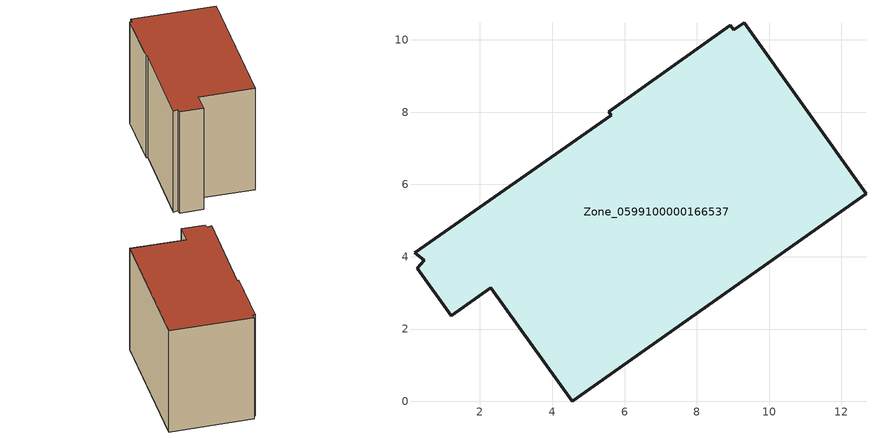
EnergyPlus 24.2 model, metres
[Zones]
Zone_0599100000166537
 floor ground (C_G): 0.19,4.11 5.63,7.91 5.56,8.01 8.93,10.41 9.03,10.28 9.3,10.48 12.68,5.75 4.55,0 2.3,3.15 1.2,2.37 0.26,3.68 0.46,3.9 z0
 wall outside (C_F): 12.68,5.75 9.3,10.48 9.03,10.28 8.93,10.41 5.56,8.01 5.63,7.91 0.19,4.11 0.46,3.9 0.26,3.68 1.2,2.37 2.3,3.15 4.55,0 12.68,5.75 z0:8.02
 roof outside (C_R): 5.63,7.91 0.19,4.11 0.46,3.9 0.26,3.68 1.2,2.37 2.3,3.15 4.55,0 12.68,5.75 9.3,10.48 9.03,10.28 8.93,10.41 5.56,8.01 z8.02
[BUILDING]
Pand.0599100000166537: North Axis=0; Terrain=City; Loads Convergence Tolerance Value=0.04; Temperature Convergence Tolerance Value=0.4; Solar Distribution=FullExterior; Maximum Number of Warmup Days=25; Minimum Number of Warmup Days=1
[Site:Location]
Rotterdam.The.Hague.AP_ZH_NLD Design_Conditions: Latitude=51.96; Longitude=4.45; Time Zone=1; Elevation=-4.5
[SITE:GROUNDTEMPERATURE:BUILDINGSURFACE]
18, 18, 18, 18, 18, 18, 18, 18, 18, 18, 18, 18
[MATERIAL] Thermal Absorptance=0.9; Solar Absorptance=0.7; Visible Absorptance=0.7
Name | Roughness | Thickness | Conductivity | Density | Specific Heat
G.TC.1975-1991 | MediumSmooth | 0.15 | 0.288461 | 540 | 1210
F.TC.1975-1991 | Rough | 0.3 | 0.230769 | 1920 | 840
R.TC.1975-1991 | MediumRough | 0.2 | 0.153846 | 1500 | 1000
[CONSTRUCTION]
C_G: G.TC.1975-1991
C_F: F.TC.1975-1991
C_R: R.TC.1975-1991
[ZONE]
Zone_0599100000166537: Type=1; Multiplier=1; Ceiling Height=Autocalculate; Volume=Autocalculate; Floor Area=autocalculate; Part of Total Floor Area=Yes
[ZONEINFILTRATION:DESIGNFLOWRATE]
Infil_Zone_0599100000166537: Zone or ZoneList or Space or SpaceList=Zone_0599100000166537; Schedule=AlwaysOn; Design Flow Rate Calculation Method=Flow/Area; Flow Rate per Floor Area=0.003; Constant Term Coefficient=1; Temperature Term Coefficient=0; Velocity Term Coefficient=0; Velocity Squared Term Coefficient=0
[HVACTEMPLATE:ZONE:IDEALLOADSAIRSYSTEM]
Zone_0599100000166537: Maximum Heating Supply Air Temperature=50; Minimum Cooling Supply Air Temperature=13; Maximum Heating Supply Air Humidity Ratio=0.0156; Minimum Cooling Supply Air Humidity Ratio=0.0077; Heating Limit=NoLimit; Cooling Limit=NoLimit; Dehumidification Control Type=ConstantSensibleHeatRatio; Cooling Sensible Heat Ratio=0.7; Dehumidification Setpoint=60; Humidification Control Type=None; Humidification Setpoint=30; Outdoor Air Method=None; Outdoor Air Flow Rate per Person=0.00944; Outdoor Air Flow Rate per Zone Floor Area=0; Outdoor Air Flow Rate per Zone=0; Demand Controlled Ventilation Type=None; Outdoor Air Economizer Type=NoEconomizer; Heat Recovery Type=None; Sensible Heat Recovery Effectiveness=0.7; Latent Heat Recovery Effectiveness=0.65
[ZONECONTROL:THERMOSTAT]
ThermostatControl_Zone_0599100000166537: Zone or ZoneList=Zone_0599100000166537; Control Type Schedule=DualSetpointControlType; Control 1=Thermostat_Zone_0599100000166537; Temperature Difference Between Cutout And Setpoint=0
[THERMOSTATSETPOINT:DUALSETPOINT]
Thermostat_Zone_0599100000166537: Heating Setpoint Temperature Schedule=HeatingSetpoint_Zone_0599100000166537; Cooling Setpoint Temperature Schedule=CoolingSetpoint_Zone_0599100000166537
[SCHEDULE:COMPACT]
HeatingSetpoint_Zone_0599100000166537: Through: 12/31, For: AllDays, Until: 24:00, 21
CoolingSetpoint_Zone_0599100000166537: Through: 12/31, For: AllDays, Until: 24:00, 24
DualSetpointControlType: Through: 12/31, For: AllDays, Until: 24:00, 4
AlwaysOn: Through: 12/31, For: AllDays, Until: 24:00, 1
